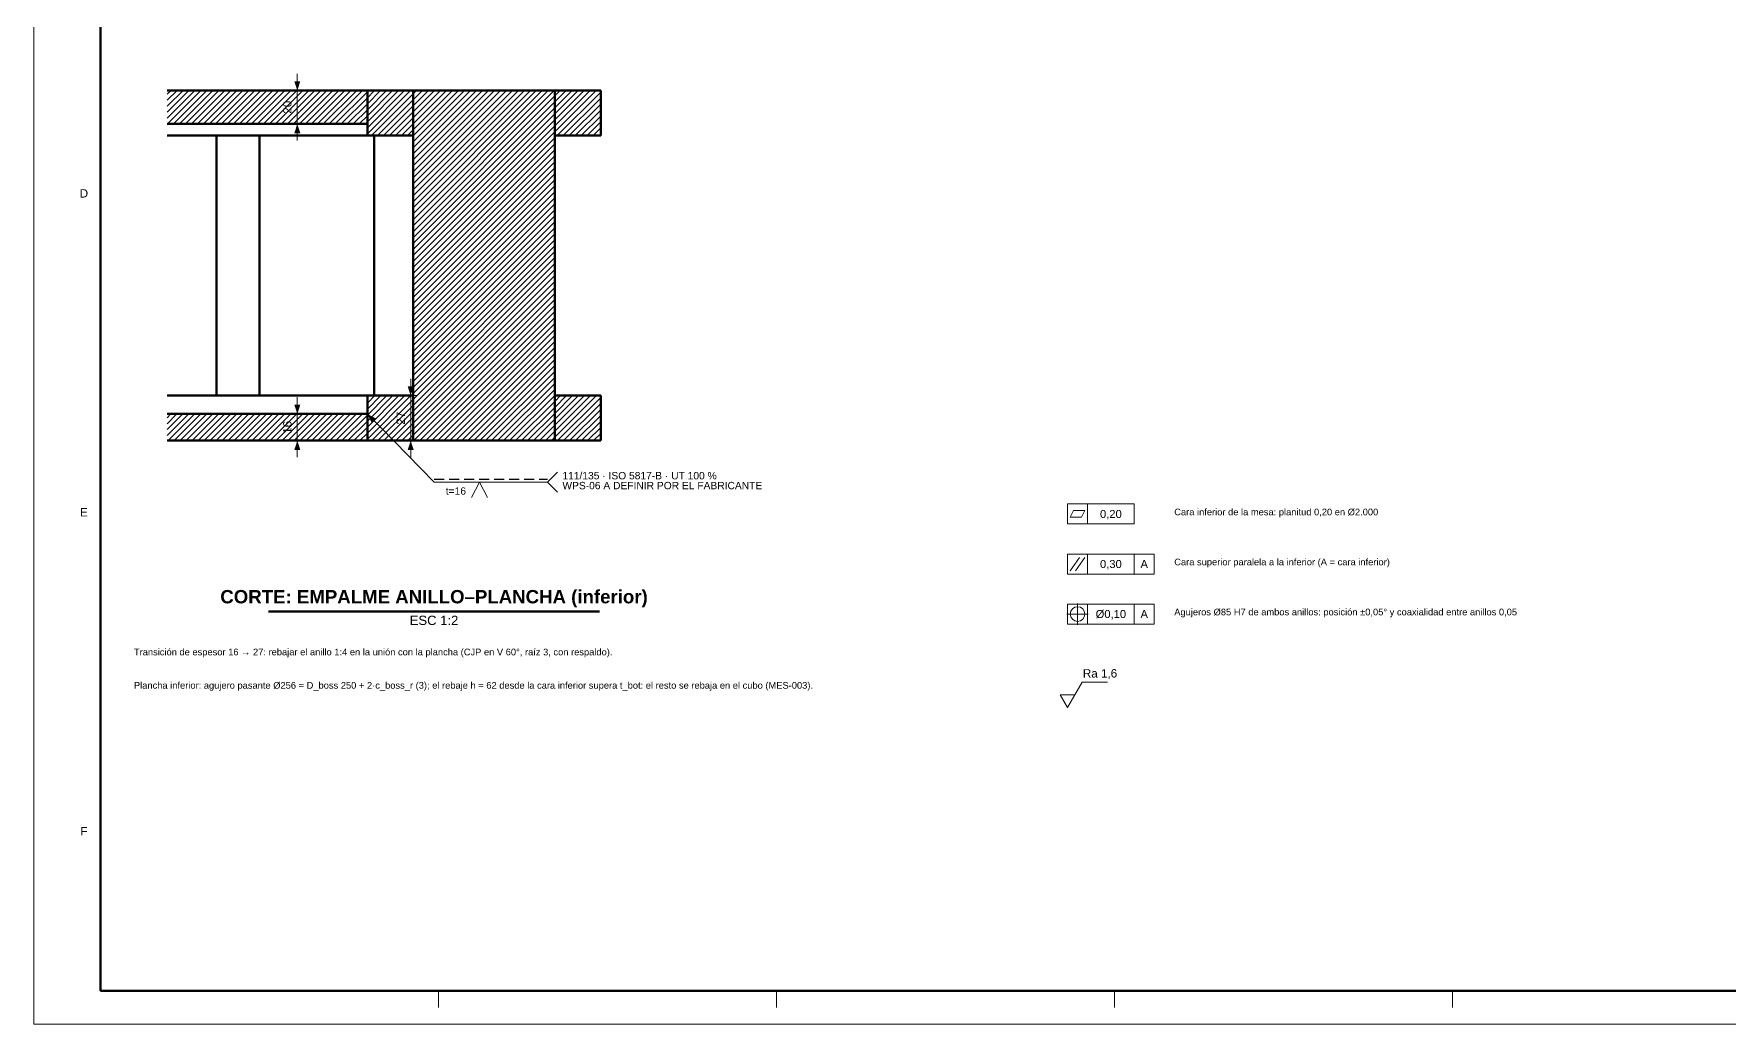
# Model space of a CAD drawing. Header units: millimetres. Extents: x 0 to 841, y 0 to 594.
# Drawn here: x 0 to 508, y 0 to 297 of the extents above; entities that cross this region are included whole.
import ezdxf
from ezdxf.enums import TextEntityAlignment as Align

# ---------------------------------------------------------------- set-up
doc = ezdxf.new("R2010")
doc.units = ezdxf.units.MM
doc.linetypes.add('OCULTO', pattern=[4.5, 3, -1.5])
for name, color, linetype, lineweight in [('ACH', 7, 'CONTINUOUS', 13), ('COTA', 7, 'CONTINUOUS', 18), ('FINA', 7, 'CONTINUOUS', 18), ('MARCO', 7, 'CONTINUOUS', 70), ('OCU', 7, 'OCULTO', 25), ('TXT', 7, 'CONTINUOUS', 25), ('VIS', 7, 'CONTINUOUS', 50)]:
    doc.layers.add(name, color=color, linetype=linetype, lineweight=lineweight)
doc.styles.add('STD', font='LiberationSans-Regular.ttf')
doc.styles.add('STDB', font='LiberationSans-Bold.ttf')

msp = doc.modelspace()

# ---------------------------------------------------------------- hatches: boundary and pattern name
at = {"layer": 'ACH'}
h = msp.add_hatch(dxfattribs=at)
h.set_pattern_fill('ANSI31', scale=0.4)
h.paths.add_polyline_path([(100, 280), (100, 270), (40, 270), (40, 280)])
h = msp.add_hatch(dxfattribs=at)
h.set_pattern_fill('ANSI31', scale=0.4)
h.paths.add_polyline_path([(113.75, 266.5), (100, 266.5), (100, 280), (113.75, 280)])
h = msp.add_hatch(dxfattribs=at)
h.set_pattern_fill('ANSI31', scale=0.4)
h.paths.add_polyline_path([(113.75, 280), (156.25, 280), (156.25, 175), (113.75, 175)])
h = msp.add_hatch(dxfattribs=at)
h.set_pattern_fill('ANSI31', scale=0.4)
h.paths.add_polyline_path([(170, 280), (170, 266.5), (156.25, 266.5), (156.25, 280)])
h = msp.add_hatch(dxfattribs=at)
h.set_pattern_fill('ANSI31', scale=0.4)
h.paths.add_polyline_path([(113.75, 175), (100, 175), (100, 188.5), (113.75, 188.5)])
h = msp.add_hatch(dxfattribs=at)
h.set_pattern_fill('ANSI31', scale=0.4)
h.paths.add_polyline_path([(170, 188.5), (170, 175), (156.25, 175), (156.25, 188.5)])
h = msp.add_hatch(dxfattribs=at)
h.set_pattern_fill('ANSI31', scale=0.4)
h.paths.add_polyline_path([(100, 183), (100, 175), (40, 175), (40, 183)])

# ---------------------------------------------------------------- linework, layer by layer
at = {"layer": 'COTA'}
for p, q in [((79, 280), (79, 285)), ((84, 280), (77, 280)), ((79, 270), (79, 280)), ((84, 270), (77, 270)), ((79, 270), (79, 265)), ((113, 188.5), (113, 193.5)), ((106, 188.5), (115, 188.5)), ((113, 175), (113, 188.5)), ((79, 183), (79, 188)), ((84, 183), (77, 183)), ((79, 175), (79, 183)), ((100, 183), (120, 162.5)), ((84, 175), (77, 175)), ((79, 175), (79, 170)), ((106, 175), (115, 175)), ((113, 175), (113, 170)), ((154, 162.5), (157, 165.5)), ((120, 162.5), (154, 162.5)), ((154, 162.5), (157, 159.5)), ((316, 150), (316, 156)), ((310.8, 136), (313.6, 140)), ((312.4, 136), (315.2, 140)), ((316, 135), (316, 141)), ((330, 135), (330, 141)), ((309.8, 123), (316.2, 123)), ((313, 119.8), (313, 126.2)), ((316, 120), (316, 126)), ((330, 120), (330, 126)), ((307.8, 98.8), (312.2, 98.8))]:
    msp.add_line(p, q, dxfattribs=at)
for points in [[(131.2, 157.9), (133.6, 162.5), (136, 157.9)], [(307.8, 98.8), (310, 95), (314.4, 102.6), (322, 102.6)]]:
    msp.add_lwpolyline(points, dxfattribs=at)
for points in [[(310, 150), (330, 150), (330, 156), (310, 156)], [(310.8, 152), (314.2, 152), (315.2, 154), (311.8, 154)], [(310, 135), (336, 135), (336, 141), (310, 141)], [(310, 120), (336, 120), (336, 126), (310, 126)]]:
    msp.add_lwpolyline(points, close=True, dxfattribs=at)
msp.add_circle((313, 123), 2.2, dxfattribs=at)
for points in [[(79, 280), (79.9, 282.8), (78.1, 282.8)], [(79, 270), (78.1, 267.2), (79.9, 267.2)], [(113, 188.5), (113.9, 191.3), (112.1, 191.3)], [(79, 183), (79.9, 185.8), (78.1, 185.8)], [(100, 183), (101.31, 180.37), (102.6, 181.62)], [(79, 175), (78.1, 172.2), (79.9, 172.2)], [(113, 175), (112.1, 172.2), (113.9, 172.2)]]:
    msp.add_solid(points, dxfattribs=at)
at = {"layer": 'FINA'}
for p, q in [((121.38, 10), (121.38, 5)), ((222.75, 10), (222.75, 5)), ((324.12, 10), (324.12, 5)), ((425.5, 10), (425.5, 5))]:
    msp.add_line(p, q, dxfattribs=at)
msp.add_lwpolyline([(0, 0), (841, 0), (841, 594), (0, 594)], close=True, dxfattribs=at)
at = {"layer": 'MARCO'}
msp.add_lwpolyline([(20, 10), (831, 10), (831, 584), (20, 584)], close=True, dxfattribs=at)
at = {"layer": 'OCU'}
msp.add_line((120, 163.4), (154, 163.4), dxfattribs=at)
at = {"layer": 'VIS'}
msp.add_line((70.4, 123.8), (169.6, 123.8), dxfattribs=at)
for points in [[(100, 280), (40, 280)], [(100, 280), (100, 270)], [(113.75, 280), (100, 280)], [(100, 280), (100, 266.5)], [(113.75, 280), (113.75, 266.5)], [(113.75, 280), (113.75, 175)], [(156.25, 280), (113.75, 280)], [(170, 280), (156.25, 280)], [(156.25, 280), (156.25, 266.5)], [(156.25, 280), (156.25, 175)], [(170, 280), (170, 266.5)], [(100, 270), (40, 270)], [(100, 266.5), (98.28, 266.5), (96.56, 266.5), (94.84, 266.5), (93.12, 266.5), (91.4, 266.5), (89.68, 266.5), (87.96, 266.5), (86.24, 266.5), (84.52, 266.5), (82.8, 266.5), (81.08, 266.5), (79.36, 266.5), (77.64, 266.5), (75.92, 266.5), (74.2, 266.5), (72.48, 266.5), (70.76, 266.5), (69.04, 266.5), (67.32, 266.5), (65.6, 266.5), (63.88, 266.5), (62.16, 266.5), (60.44, 266.5), (58.72, 266.5), (57, 266.5), (55.28, 266.5), (53.56, 266.5), (51.84, 266.5), (50.12, 266.5), (48.4, 266.5), (46.68, 266.5), (44.96, 266.5), (43.24, 266.5), (41.52, 266.5), (40, 266.5)], [(54.8, 266.5), (54.8, 188.5)], [(67.7, 266.5), (67.7, 188.5)], [(113.75, 266.5), (100, 266.5)], [(102.09, 266.5), (102.09, 188.5)], [(170, 266.5), (156.25, 266.5)], [(100, 188.5), (98.28, 188.5), (96.56, 188.5), (94.84, 188.5), (93.12, 188.5), (91.4, 188.5), (89.68, 188.5), (87.96, 188.5), (86.24, 188.5), (84.52, 188.5), (82.8, 188.5), (81.08, 188.5), (79.36, 188.5), (77.64, 188.5), (75.92, 188.5), (74.2, 188.5), (72.48, 188.5), (70.76, 188.5), (69.04, 188.5), (67.32, 188.5), (65.6, 188.5), (63.88, 188.5), (62.16, 188.5), (60.44, 188.5), (58.72, 188.5), (57, 188.5), (55.28, 188.5), (53.56, 188.5), (51.84, 188.5), (50.12, 188.5), (48.4, 188.5), (46.68, 188.5), (44.96, 188.5), (43.24, 188.5), (41.52, 188.5), (40, 188.5)], [(113.75, 188.5), (100, 188.5)], [(100, 188.5), (100, 175)], [(113.75, 188.5), (113.75, 175)], [(170, 188.5), (156.25, 188.5)], [(156.25, 188.5), (156.25, 175)], [(170, 188.5), (170, 175)], [(100, 183), (40, 183)], [(100, 183), (100, 175)], [(100, 175), (40, 175)], [(113.75, 175), (100, 175)], [(156.25, 175), (113.75, 175)], [(170, 175), (156.25, 175)]]:
    msp.add_lwpolyline(points, dxfattribs=at)

# ---------------------------------------------------------------- texts
at = {"layer": 'TXT', "style": 'STD'}
for s, p in [('20', (78, 275)), ('27', (112, 181.75)), ('16', (78, 179))]:
    msp.add_text(s, height=2.5, rotation=90, dxfattribs=at).set_placement(p, align=Align.BOTTOM_CENTER)
for s, height, p in [('D', 2.5, (15, 249.17)), ('E', 2.5, (15, 153.5)), ('0,20', 2.4, (323, 153)), ('0,30', 2.4, (323, 138)), ('A', 2.4, (333, 138)), ('Ø0,10', 2.4, (323, 123)), ('A', 2.4, (333, 123)), ('F', 2.5, (15, 57.83))]:
    msp.add_text(s, height=height, dxfattribs=at).set_placement(p, align=Align.MIDDLE_CENTER)
for s, p in [('111/135 · ISO 5817-B · UT 100 %', (158.5, 164.5)), ('WPS-06 A DEFINIR POR EL FABRICANTE', (158.5, 161.53))]:
    msp.add_text(s, height=2.2, dxfattribs=at).set_placement(p, align=Align.MIDDLE_LEFT)
msp.add_text('t=16', height=2.2, dxfattribs=at).set_placement((129.6, 159.9), align=Align.MIDDLE_RIGHT)
for s, height, p in [('Cara inferior de la mesa: planitud 0,20 en Ø2.000', 2, (342, 152)), ('Cara superior paralela a la inferior (A = cara inferior)', 2, (342, 137)), ('Agujeros Ø85 H7 de ambos anillos: posición ±0,05° y coaxialidad entre anillos 0,05', 2, (342, 122)), ('Transición de espesor 16 → 27: rebajar el anillo 1:4 en la unión con la plancha (CJP en V 60°, raíz 3, con respaldo).', 2, (30, 110)), ('Plancha inferior: agujero pasante Ø256 = D_boss 250 + 2·c_boss_r (3); el rebaje h = 62 desde la cara inferior supera t_bot: el resto se rebaja en el cubo (MES-003).', 2, (30, 100)), ('Ra 1,6', 2.5, (314.6, 103.2))]:
    msp.add_text(s, height=height, dxfattribs=at).set_placement(p, align=Align.BOTTOM_LEFT)
at = {"layer": 'TXT', "style": 'STDB'}
msp.add_text('CORTE: EMPALME ANILLO–PLANCHA (inferior)', height=4, dxfattribs=at).set_placement((120, 125), align=Align.BOTTOM_CENTER)
at = {"layer": 'TXT', "style": 'STD'}
msp.add_text('ESC 1:2', height=2.8, dxfattribs=at).set_placement((120, 122.5), align=Align.TOP_CENTER)

doc.saveas('drawing.dxf')
